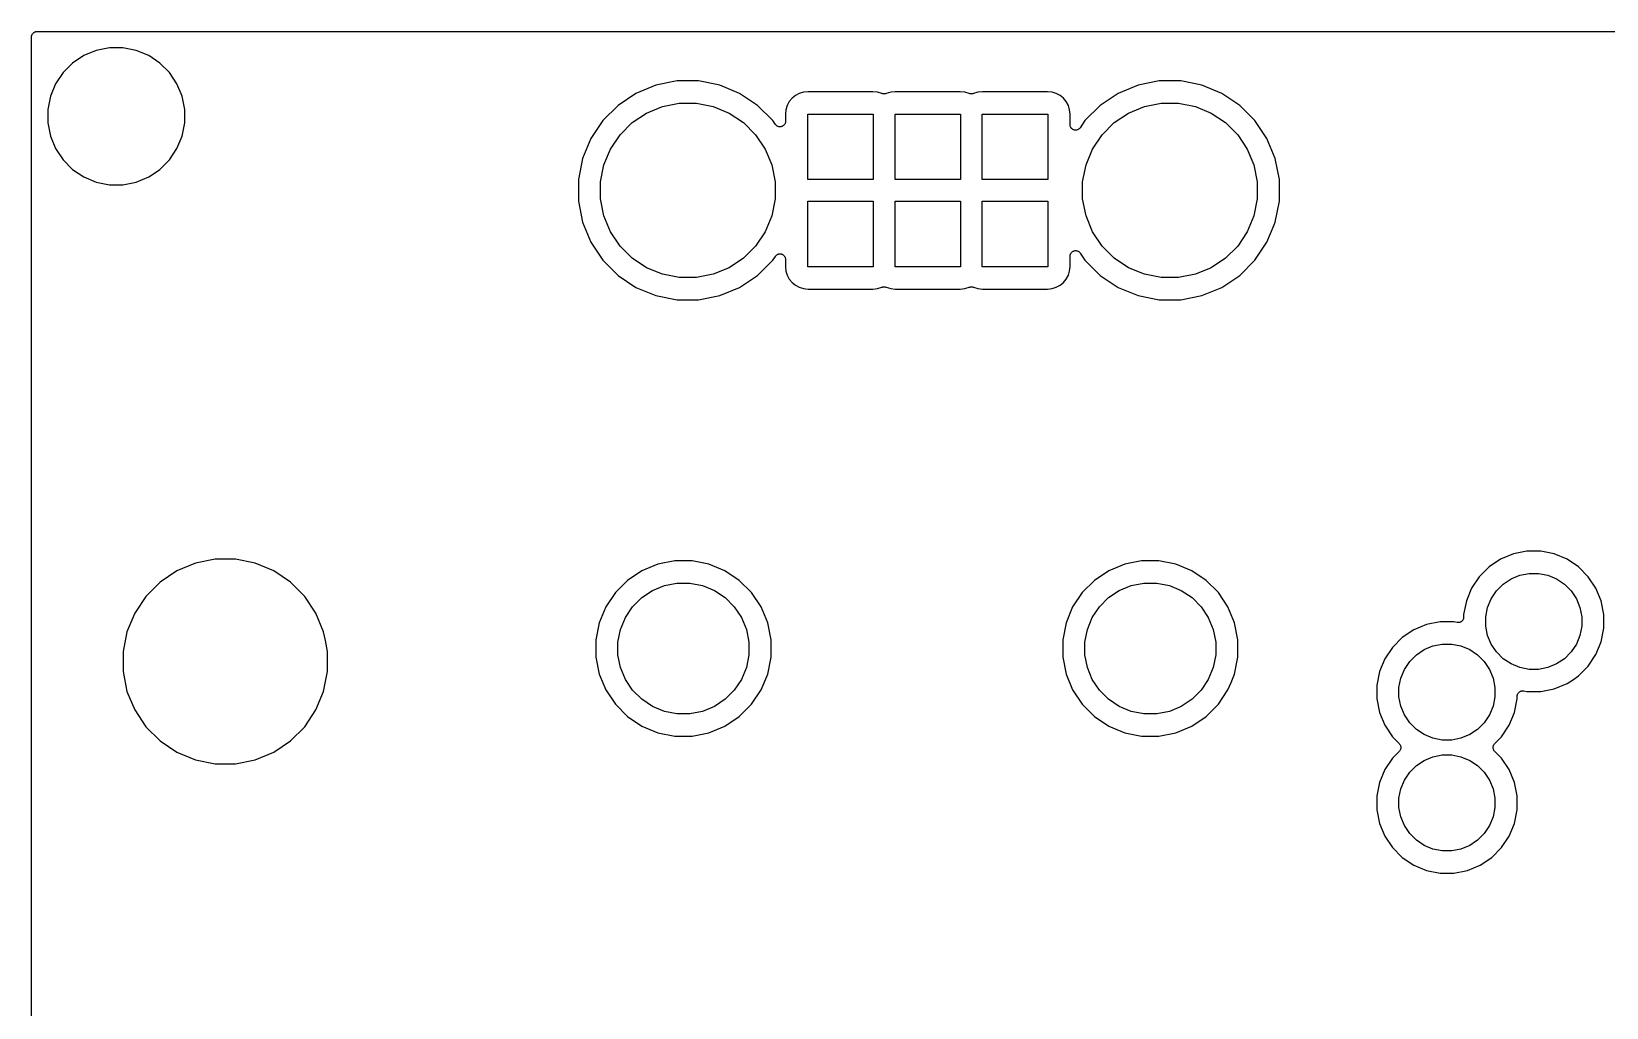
# Model space of a CAD drawing. Extents: x -4.4 to 94.4, y -84.4 to 14.4.
# Drawn here: x -4.44 to 31.66, y -7.93 to 14.44 of the extents above; entities that cross this region are included whole.
import ezdxf

# ---------------------------------------------------------------- set-up
doc = ezdxf.new("R2010")
doc.units = 0
doc.layers.add('BLACK', color=7, linetype='CONTINUOUS')

msp = doc.modelspace()

# ---------------------------------------------------------------- linework, layer by layer
at = {"layer": 'BLACK', "linetype": 'CONTINUOUS'}
for p, q in [((-4.35114, 14.4361), (-4.33967, 14.4396)), ((-4.33967, 14.4396), (-4.33922, 14.4396)), ((-4.33922, 14.4396), (-4.3388, 14.4398)), ((-4.3388, 14.4398), (-4.32691, 14.4408)), ((-4.32691, 14.4408), (-4.315, 14.442)), ((-4.315, 14.442), (94.315, 14.442)), ((-4.44199, 14.3159), (-4.442, 14.3159)), ((-4.442, 14.3159), (-4.44199, 14.3159)), ((-4.442, 14.315), (-4.44199, 14.3159)), ((-4.442, -84.315), (-4.442, 14.315)), ((-4.44199, 14.3168), (-4.44065, 14.3287)), ((-4.44199, 14.3159), (-4.44199, 14.3168)), ((-4.44065, 14.3287), (-4.43941, 14.3405)), ((-4.43941, 14.3405), (-4.43927, 14.341)), ((-4.43927, 14.341), (-4.43922, 14.3414)), ((-4.43922, 14.3414), (-4.43561, 14.3528)), ((-4.43561, 14.3528), (-4.43208, 14.3642)), ((-4.43208, 14.3642), (-4.43187, 14.3646)), ((-4.43187, 14.3646), (-4.43173, 14.365)), ((-4.43173, 14.365), (-4.42598, 14.3755)), ((-4.42598, 14.3755), (-4.42029, 14.386)), ((-4.42029, 14.386), (-4.42, 14.3864)), ((-4.42, 14.3864), (-4.41979, 14.3868)), ((-4.41979, 14.3868), (-4.41212, 14.3959)), ((-4.41212, 14.3959), (-4.40449, 14.4051)), ((-4.40449, 14.4051), (-4.40414, 14.4054)), ((-4.40414, 14.4054), (-4.40386, 14.4057)), ((-4.40386, 14.4057), (-4.39454, 14.4132)), ((-4.39454, 14.4132), (-4.38528, 14.4208)), ((-4.38528, 14.4208), (-4.38489, 14.421)), ((-4.38489, 14.421), (-4.38454, 14.4213)), ((-4.38454, 14.4213), (-4.37395, 14.4268)), ((-4.37395, 14.4268), (-4.3634, 14.4324)), ((-4.3634, 14.4324), (-4.36297, 14.4325)), ((-4.36297, 14.4325), (-4.36257, 14.4328)), ((-4.36257, 14.4328), (-4.35114, 14.4361)), ((-3.50068, 13.7193), (-3.71934, 13.5007)), ((-3.24357, 13.8911), (-3.50068, 13.7193)), ((-2.95789, 14.0095), (-3.24357, 13.8911)), ((-2.65461, 14.0698), (-2.95789, 14.0095)), ((-2.34539, 14.0698), (-2.65461, 14.0698)), ((-2.04211, 14.0095), (-2.34539, 14.0698)), ((-1.75642, 13.8911), (-2.04211, 14.0095)), ((-1.49932, 13.7193), (-1.75642, 13.8911)), ((-1.28066, 13.5007), (-1.49932, 13.7193)), ((-3.71934, 13.5007), (-3.89113, 13.2436)), ((-1.10887, 13.2436), (-1.28066, 13.5007)), ((-3.89113, 13.2436), (-4.00946, 12.9579)), ((-0.990537, 12.9579), (-1.10887, 13.2436)), ((9.4121, 13.0225), (9.00132, 12.748)), ((9.86852, 13.2115), (9.4121, 13.0225)), ((10.3531, 13.3079), (9.86852, 13.2115)), ((10.8471, 13.3079), (10.3531, 13.3079)), ((11.3316, 13.2115), (10.8471, 13.3079)), ((11.7881, 13.0224), (11.3316, 13.2115)), ((12.1988, 12.748), (11.7881, 13.0224)), ((13.1546, 13.0216), (13.0663, 12.9744)), ((13.2503, 13.0506), (13.1546, 13.0216)), ((13.3562, 13.061), (13.2503, 13.0506)), ((14.8437, 13.061), (13.3562, 13.061)), ((14.9495, 13.0506), (14.8437, 13.061)), ((15.0508, 13.0199), (14.9495, 13.0506)), ((15.051, 13.0198), (15.0508, 13.0199)), ((15.0619, 13.0152), (15.051, 13.0198)), ((15.0625, 13.0151), (15.0619, 13.0152)), ((15.063, 13.0148), (15.0625, 13.0151)), ((15.0745, 13.0125), (15.063, 13.0148)), ((15.0861, 13.0101), (15.0745, 13.0125)), ((15.0867, 13.0101), (15.0861, 13.0101)), ((15.0873, 13.01), (15.0867, 13.0101)), ((15.0991, 13.0099), (15.0873, 13.01)), ((15.1109, 13.0098), (15.0991, 13.0099)), ((15.1115, 13.0099), (15.1109, 13.0098)), ((15.1121, 13.0099), (15.1115, 13.0099)), ((15.1237, 13.0122), (15.1121, 13.0099)), ((15.1353, 13.0143), (15.1237, 13.0122)), ((15.1358, 13.0145), (15.1353, 13.0143)), ((15.1364, 13.0147), (15.1358, 13.0145)), ((15.1473, 13.0191), (15.1364, 13.0147)), ((15.1493, 13.0199), (15.1473, 13.0191)), ((15.2504, 13.0506), (15.1493, 13.0199)), ((15.3562, 13.061), (15.2504, 13.0506)), ((16.8438, 13.061), (15.3562, 13.061)), ((16.9496, 13.0506), (16.8438, 13.061)), ((17.051, 13.0198), (16.9496, 13.0506)), ((17.0618, 13.0152), (17.051, 13.0198)), ((17.0624, 13.0151), (17.0618, 13.0152)), ((17.063, 13.0149), (17.0624, 13.0151)), ((17.0746, 13.0125), (17.063, 13.0149)), ((17.0861, 13.0101), (17.0746, 13.0125)), ((17.0867, 13.0101), (17.0861, 13.0101)), ((17.0873, 13.01), (17.0867, 13.0101)), ((17.0991, 13.01), (17.0873, 13.01)), ((17.1108, 13.0098), (17.0991, 13.01)), ((17.1114, 13.0099), (17.1108, 13.0098)), ((17.1121, 13.0099), (17.1114, 13.0099)), ((17.1237, 13.0122), (17.1121, 13.0099)), ((17.1352, 13.0144), (17.1237, 13.0122)), ((17.1358, 13.0146), (17.1352, 13.0144)), ((17.1364, 13.0147), (17.1358, 13.0146)), ((17.1473, 13.0192), (17.1364, 13.0147)), ((17.1496, 13.0201), (17.1473, 13.0192)), ((17.2505, 13.0507), (17.1496, 13.0201)), ((17.3563, 13.0611), (17.2505, 13.0507)), ((18.8439, 13.0611), (17.3563, 13.0611)), ((18.9497, 13.0507), (18.8439, 13.0611)), ((19.0454, 13.0217), (18.9497, 13.0507)), ((19.1337, 12.9745), (19.0454, 13.0217)), ((20.462, 13.0225), (20.0512, 12.748)), ((20.9184, 13.2115), (20.462, 13.0225)), ((21.403, 13.3079), (20.9184, 13.2115)), ((21.897, 13.3079), (21.403, 13.3079)), ((22.3816, 13.2115), (21.897, 13.3079)), ((22.838, 13.0225), (22.3816, 13.2115)), ((23.2488, 12.748), (22.838, 13.0225)), ((-4.00946, 12.9579), (-4.06979, 12.6546)), ((-4.06979, 12.6546), (-4.06979, 12.3454)), ((-0.93021, 12.6546), (-0.990537, 12.9579)), ((-0.93021, 12.3454), (-0.93021, 12.6546)), ((9.00132, 12.748), (8.65199, 12.3986)), ((9.65273, 12.5723), (10.0167, 12.723)), ((10.0167, 12.723), (10.4031, 12.7999)), ((10.4031, 12.7999), (10.7971, 12.7999)), ((10.7971, 12.7999), (11.1835, 12.723)), ((11.1835, 12.723), (11.5474, 12.5723)), ((12.5482, 12.3986), (12.1988, 12.748)), ((12.8493, 12.6495), (12.8389, 12.5437)), ((12.8783, 12.7453), (12.8493, 12.6495)), ((12.9255, 12.8336), (12.8783, 12.7453)), ((12.989, 12.9109), (12.9255, 12.8336)), ((13.0663, 12.9744), (12.989, 12.9109)), ((19.211, 12.911), (19.1337, 12.9745)), ((19.2745, 12.8336), (19.211, 12.911)), ((19.3217, 12.7454), (19.2745, 12.8336)), ((19.3507, 12.6496), (19.3217, 12.7454)), ((19.3612, 12.5438), (19.3507, 12.6496)), ((20.0512, 12.748), (19.7019, 12.3987)), ((20.7026, 12.5723), (21.0666, 12.7231)), ((21.0666, 12.7231), (21.453, 12.7999)), ((21.453, 12.7999), (21.847, 12.7999)), ((21.847, 12.7999), (22.2334, 12.7231)), ((22.2334, 12.7231), (22.5974, 12.5723)), ((23.4194, 12.5774), (23.2488, 12.748)), ((-4.06979, 12.3454), (-4.00946, 12.0421)), ((-0.990537, 12.0421), (-0.93021, 12.3454)), ((8.65199, 12.3986), (8.37752, 11.9879)), ((9.04658, 12.0748), (9.32515, 12.3534)), ((9.32515, 12.3534), (9.65273, 12.5723)), ((11.5474, 12.5723), (11.875, 12.3534)), ((11.875, 12.3534), (12.1536, 12.0748)), ((12.6063, 12.3117), (12.5482, 12.3986)), ((12.6139, 12.3024), (12.6063, 12.3117)), ((12.6218, 12.2928), (12.6139, 12.3024)), ((12.6219, 12.2927), (12.6218, 12.2928)), ((12.622, 12.2925), (12.6219, 12.2927)), ((12.6312, 12.2849), (12.622, 12.2925)), ((12.6409, 12.277), (12.6312, 12.2849)), ((12.641, 12.2769), (12.6409, 12.277)), ((12.6411, 12.2768), (12.641, 12.2769)), ((12.6519, 12.271), (12.6411, 12.2768)), ((12.7814, 12.276), (12.7707, 12.2704)), ((12.7815, 12.2761), (12.7814, 12.276)), ((12.7817, 12.2762), (12.7815, 12.2761)), ((12.7911, 12.2838), (12.7817, 12.2762)), ((12.8007, 12.2915), (12.7911, 12.2838)), ((12.8008, 12.2916), (12.8007, 12.2915)), ((12.801, 12.2917), (12.8008, 12.2916)), ((12.8088, 12.3011), (12.801, 12.2917)), ((12.8167, 12.3105), (12.8088, 12.3011)), ((12.8168, 12.3108), (12.8167, 12.3106)), ((12.8167, 12.3106), (12.8167, 12.3105)), ((12.8228, 12.3216), (12.8168, 12.3108)), ((12.8286, 12.3322), (12.8228, 12.3216)), ((12.8287, 12.3325), (12.8286, 12.3324)), ((12.8286, 12.3324), (12.8286, 12.3322)), ((12.8324, 12.3441), (12.8287, 12.3325)), ((12.8361, 12.3558), (12.8324, 12.3441)), ((12.8362, 12.3562), (12.8361, 12.356)), ((12.8361, 12.356), (12.8361, 12.3558)), ((12.8375, 12.3682), (12.8362, 12.3562)), ((12.8389, 12.3805), (12.8375, 12.3682)), ((12.8389, 12.5437), (12.8389, 12.3823)), ((12.8389, 12.3823), (12.8389, 12.3808)), ((12.8389, 12.3808), (12.8389, 12.3808)), ((12.8389, 12.3808), (12.8389, 12.3808)), ((12.8389, 12.3808), (12.8389, 12.3805)), ((13.3499, 11.05), (13.3499, 12.55)), ((13.3499, 12.55), (14.8499, 12.55)), ((14.8499, 12.55), (14.8499, 11.05)), ((15.35, 11.0499), (15.35, 12.5499)), ((15.35, 12.5499), (16.85, 12.5499)), ((16.85, 12.5499), (16.85, 11.0499)), ((17.3501, 11.05), (17.3501, 12.55)), ((17.3501, 12.55), (18.8501, 12.55)), ((18.8501, 12.55), (18.8501, 11.05)), ((19.3612, 12.3074), (19.3612, 12.5438)), ((19.3624, 12.2953), (19.3612, 12.3074)), ((19.3635, 12.283), (19.3624, 12.2953)), ((19.3636, 12.2829), (19.3635, 12.283)), ((19.3636, 12.2827), (19.3636, 12.2829)), ((19.3671, 12.271), (19.3636, 12.2827)), ((19.7019, 12.3987), (19.5938, 12.2368)), ((20.0965, 12.0748), (20.3751, 12.3534)), ((20.3751, 12.3534), (20.7026, 12.5723)), ((22.5974, 12.5723), (22.9249, 12.3534)), ((22.9249, 12.3534), (23.2035, 12.0748)), ((23.4195, 12.5773), (23.4194, 12.5774)), ((23.5981, 12.3987), (23.4195, 12.5773)), ((23.8726, 11.9879), (23.5981, 12.3987)), ((-4.00946, 12.0421), (-3.89113, 11.7564)), ((-1.10887, 11.7564), (-0.990537, 12.0421)), ((8.37752, 11.9879), (8.18846, 11.5314)), ((8.8277, 11.7472), (9.04658, 12.0748)), ((12.1536, 12.0748), (12.3725, 11.7472)), ((12.6627, 12.2652), (12.6519, 12.271)), ((12.6628, 12.2651), (12.6627, 12.2652)), ((12.663, 12.265), (12.6628, 12.2651)), ((12.6748, 12.2614), (12.663, 12.265)), ((12.6863, 12.2578), (12.6748, 12.2614)), ((12.6865, 12.2578), (12.6863, 12.2578)), ((12.6867, 12.2578), (12.6865, 12.2578)), ((12.6989, 12.2565), (12.6867, 12.2578)), ((12.711, 12.2553), (12.6989, 12.2565)), ((12.7111, 12.2553), (12.711, 12.2553)), ((12.7113, 12.2553), (12.7111, 12.2553)), ((12.7237, 12.2564), (12.7113, 12.2553)), ((12.7357, 12.2575), (12.7237, 12.2564)), ((12.7358, 12.2575), (12.7357, 12.2575)), ((12.736, 12.2576), (12.7358, 12.2575)), ((12.7481, 12.2612), (12.736, 12.2576)), ((12.7594, 12.2645), (12.7481, 12.2612)), ((12.7596, 12.2646), (12.7594, 12.2645)), ((12.7598, 12.2646), (12.7596, 12.2646)), ((12.7707, 12.2704), (12.7598, 12.2646)), ((19.3706, 12.2593), (19.3671, 12.271)), ((19.3707, 12.2592), (19.3706, 12.2593)), ((19.3708, 12.259), (19.3707, 12.2592)), ((19.3765, 12.2483), (19.3708, 12.259)), ((19.3822, 12.2374), (19.3765, 12.2483)), ((19.3823, 12.2373), (19.3822, 12.2374)), ((19.3824, 12.2371), (19.3823, 12.2373)), ((19.39, 12.2277), (19.3824, 12.2371)), ((19.3978, 12.2181), (19.39, 12.2277)), ((19.398, 12.218), (19.3978, 12.2181)), ((19.3981, 12.2179), (19.398, 12.218)), ((19.4075, 12.2101), (19.3981, 12.2179)), ((19.4169, 12.2023), (19.4075, 12.2101)), ((19.417, 12.2022), (19.4169, 12.2023)), ((19.4172, 12.2021), (19.417, 12.2022)), ((19.428, 12.1962), (19.4172, 12.2021)), ((19.4387, 12.1904), (19.428, 12.1962)), ((19.4388, 12.1904), (19.4387, 12.1904)), ((19.439, 12.1903), (19.4388, 12.1904)), ((19.4509, 12.1866), (19.439, 12.1903)), ((19.4623, 12.1831), (19.4509, 12.1866)), ((19.4625, 12.183), (19.4623, 12.1831)), ((19.4626, 12.183), (19.4625, 12.183)), ((19.475, 12.1817), (19.4626, 12.183)), ((19.487, 12.1804), (19.475, 12.1817)), ((19.4871, 12.1804), (19.487, 12.1804)), ((19.4873, 12.1804), (19.4871, 12.1804)), ((19.4995, 12.1815), (19.4873, 12.1804)), ((19.5116, 12.1826), (19.4995, 12.1815)), ((19.5118, 12.1826), (19.5116, 12.1826)), ((19.512, 12.1826), (19.5118, 12.1826)), ((19.5237, 12.1861), (19.512, 12.1826)), ((19.5354, 12.1895), (19.5237, 12.1861)), ((19.5356, 12.1896), (19.5354, 12.1895)), ((19.5357, 12.1896), (19.5356, 12.1896)), ((19.5466, 12.1953), (19.5357, 12.1896)), ((19.5574, 12.2009), (19.5466, 12.1953)), ((19.5576, 12.201), (19.5574, 12.2009)), ((19.5577, 12.2011), (19.5576, 12.201)), ((19.5672, 12.2087), (19.5577, 12.2011)), ((19.5768, 12.2164), (19.5672, 12.2087)), ((19.5769, 12.2165), (19.5768, 12.2164)), ((19.577, 12.2167), (19.5769, 12.2165)), ((19.5847, 12.2258), (19.577, 12.2167)), ((19.5928, 12.2354), (19.5847, 12.2258)), ((19.593, 12.2356), (19.5928, 12.2354)), ((19.5938, 12.2368), (19.593, 12.2356)), ((19.593, 12.2356), (19.593, 12.2356)), ((19.593, 12.2356), (19.593, 12.2356)), ((19.8776, 11.7473), (20.0965, 12.0748)), ((23.2035, 12.0748), (23.4224, 11.7473)), ((24.0616, 11.5315), (23.8726, 11.9879)), ((-3.89113, 11.7564), (-3.71934, 11.4993)), ((-1.28066, 11.4993), (-1.10887, 11.7564)), ((8.67694, 11.3833), (8.8277, 11.7472)), ((12.3725, 11.7472), (12.5232, 11.3833)), ((19.7269, 11.3833), (19.8776, 11.7473)), ((23.4224, 11.7473), (23.5731, 11.3833)), ((-3.71934, 11.4993), (-3.50068, 11.2807)), ((-3.50068, 11.2807), (-3.24357, 11.1089)), ((-1.6724, 11.165), (-1.49932, 11.2807)), ((-1.49932, 11.2807), (-1.28066, 11.4993)), ((8.18846, 11.5314), (8.09208, 11.0469)), ((8.60008, 10.9969), (8.67694, 11.3833)), ((12.5232, 11.3833), (12.6001, 10.9969)), ((19.65, 10.9969), (19.7269, 11.3833)), ((23.5731, 11.3833), (23.65, 10.9969)), ((24.158, 11.0469), (24.0616, 11.5315)), ((-3.24357, 11.1089), (-2.95789, 10.9905)), ((-2.95789, 10.9905), (-2.65461, 10.9302)), ((-2.65461, 10.9302), (-2.34539, 10.9302)), ((-2.34539, 10.9302), (-2.04211, 10.9905)), ((-2.04211, 10.9905), (-1.75643, 11.1089)), ((-1.75643, 11.1089), (-1.6724, 11.165)), ((8.09208, 11.0469), (8.09208, 10.5529)), ((8.60008, 10.6029), (8.60008, 10.9969)), ((12.6001, 10.9969), (12.6001, 10.6029)), ((14.8499, 11.05), (13.3499, 11.05)), ((16.85, 11.0499), (15.35, 11.0499)), ((18.8501, 11.05), (17.3501, 11.05)), ((19.65, 10.6029), (19.65, 10.9969)), ((23.65, 10.9969), (23.65, 10.6029)), ((24.158, 10.5529), (24.158, 11.0469)), ((8.09208, 10.5529), (8.18846, 10.0683)), ((8.67694, 10.2165), (8.60008, 10.6029)), ((12.6001, 10.6029), (12.5232, 10.2165)), ((13.35, 9.05), (13.35, 10.55)), ((13.35, 10.55), (14.85, 10.55)), ((14.85, 10.55), (14.85, 9.05)), ((15.35, 9.05006), (15.35, 10.5501)), ((15.35, 10.5501), (16.85, 10.5501)), ((16.85, 10.5501), (16.85, 9.05006)), ((17.35, 9.05004), (17.35, 10.55)), ((17.35, 10.55), (18.85, 10.55)), ((18.85, 10.55), (18.85, 9.05004)), ((19.7269, 10.2165), (19.65, 10.6029)), ((23.65, 10.6029), (23.5731, 10.2165)), ((24.0616, 10.0684), (24.158, 10.5529)), ((8.8277, 9.85253), (8.67694, 10.2165)), ((12.5232, 10.2165), (12.3725, 9.85253)), ((19.8776, 9.85257), (19.7269, 10.2165)), ((23.5731, 10.2165), (23.4224, 9.85257)), ((8.18846, 10.0683), (8.37752, 9.61191)), ((9.04658, 9.52496), (8.8277, 9.85253)), ((12.3725, 9.85253), (12.1536, 9.52496)), ((20.0965, 9.52499), (19.8776, 9.85257)), ((23.4224, 9.85257), (23.2035, 9.52499)), ((23.8726, 9.61194), (24.0366, 10.008)), ((24.0366, 10.008), (24.0367, 10.0081)), ((24.0367, 10.0081), (24.0616, 10.0684)), ((8.37752, 9.61191), (8.65199, 9.20113)), ((9.32515, 9.24639), (9.04658, 9.52496)), ((12.1536, 9.52496), (11.875, 9.24639)), ((19.3992, 9.38334), (19.4088, 9.39106)), ((19.4088, 9.39106), (19.4183, 9.39869)), ((19.4183, 9.39869), (19.4184, 9.39876)), ((19.4184, 9.39876), (19.4185, 9.39887)), ((19.4185, 9.39887), (19.4294, 9.40455)), ((19.4294, 9.40455), (19.4402, 9.41023)), ((19.4402, 9.41023), (19.4403, 9.41027)), ((19.4403, 9.41027), (19.4405, 9.41035)), ((19.4405, 9.41035), (19.452, 9.41375)), ((19.452, 9.41375), (19.4639, 9.41729)), ((19.4639, 9.41729), (19.4641, 9.4173)), ((19.4641, 9.4173), (19.4643, 9.41735)), ((19.4643, 9.41735), (19.4763, 9.41844)), ((19.4763, 9.41844), (19.4886, 9.4196)), ((19.4886, 9.4196), (19.4888, 9.41958)), ((19.4888, 9.41958), (19.489, 9.4196)), ((19.489, 9.4196), (19.501, 9.41833)), ((19.501, 9.41833), (19.5133, 9.41707)), ((19.5133, 9.41707), (19.5134, 9.41702)), ((19.5134, 9.41702), (19.5136, 9.417)), ((19.5136, 9.417), (19.5253, 9.41339)), ((19.5253, 9.41339), (19.537, 9.4098)), ((19.537, 9.4098), (19.5371, 9.40972)), ((19.5371, 9.40972), (19.5373, 9.40968)), ((19.5373, 9.40968), (19.5481, 9.4038)), ((19.5481, 9.4038), (19.5588, 9.39807)), ((19.5588, 9.39807), (19.5589, 9.39797)), ((19.5589, 9.39797), (19.5591, 9.39789)), ((19.5591, 9.39789), (19.5686, 9.39002)), ((19.5686, 9.39002), (19.578, 9.38232)), ((20.3751, 9.24642), (20.0965, 9.52499)), ((23.2035, 9.52499), (22.9249, 9.24642)), ((23.5981, 9.20116), (23.8726, 9.61194)), ((8.65199, 9.20113), (9.00132, 8.8518)), ((9.65273, 9.02751), (9.32515, 9.24639)), ((10.0167, 8.87675), (9.65273, 9.02751)), ((11.5474, 9.02751), (11.1835, 8.87675)), ((11.875, 9.24639), (11.5474, 9.02751)), ((12.1988, 8.8518), (12.5482, 9.20113)), ((12.5482, 9.20113), (12.6063, 9.28818)), ((12.6063, 9.28818), (12.6071, 9.28936)), ((12.6071, 9.28938), (12.6073, 9.28964)), ((12.6071, 9.28937), (12.6071, 9.28938)), ((12.6071, 9.28936), (12.6071, 9.28937)), ((12.6073, 9.28964), (12.6154, 9.29916)), ((12.6154, 9.29916), (12.6231, 9.30836)), ((12.6231, 9.30836), (12.6232, 9.30846)), ((12.6232, 9.30846), (12.6233, 9.30859)), ((12.6233, 9.30859), (12.6329, 9.31627)), ((12.6329, 9.31627), (12.6424, 9.32389)), ((12.6424, 9.32389), (12.6425, 9.32397)), ((12.6425, 9.32397), (12.6427, 9.32407)), ((12.6427, 9.32407), (12.6536, 9.32975)), ((12.6536, 9.32975), (12.6644, 9.33537)), ((12.6644, 9.33537), (12.6645, 9.33542)), ((12.6645, 9.33542), (12.6647, 9.3355)), ((12.6647, 9.3355), (12.6766, 9.33897)), ((12.6766, 9.33897), (12.6881, 9.34237)), ((12.6881, 9.34237), (12.6883, 9.34238)), ((12.6883, 9.34238), (12.6885, 9.34243)), ((12.6885, 9.34243), (12.7006, 9.34351)), ((12.7006, 9.34351), (12.7128, 9.34462)), ((12.7128, 9.34462), (12.713, 9.3446)), ((12.713, 9.3446), (12.7131, 9.34461)), ((12.7131, 9.34461), (12.7253, 9.3433)), ((12.7253, 9.3433), (12.7375, 9.34202)), ((12.7375, 9.34202), (12.7376, 9.34198)), ((12.7376, 9.34198), (12.7378, 9.34196)), ((12.7378, 9.34196), (12.7494, 9.33834)), ((12.7494, 9.33834), (12.7611, 9.3347)), ((12.7611, 9.3347), (12.7613, 9.33461)), ((12.7613, 9.33461), (12.7614, 9.33457)), ((12.7614, 9.33457), (12.7721, 9.32878)), ((12.7721, 9.32878), (12.7829, 9.32291)), ((12.7829, 9.32291), (12.7831, 9.3228)), ((12.7831, 9.3228), (12.7832, 9.32272)), ((12.7832, 9.32272), (12.7926, 9.31491)), ((12.7926, 9.31491), (12.802, 9.30711)), ((12.802, 9.30711), (12.8021, 9.30698)), ((12.8021, 9.30698), (12.8023, 9.30687)), ((12.8023, 9.30687), (12.81, 9.29739)), ((12.81, 9.29739), (12.8177, 9.2879)), ((12.8177, 9.2879), (12.8178, 9.28775)), ((12.8178, 9.28775), (12.8179, 9.28762)), ((12.8179, 9.28762), (12.8236, 9.27689)), ((12.8236, 9.27689), (12.8293, 9.26601)), ((12.8293, 9.26601), (12.8294, 9.26586)), ((12.8294, 9.26586), (12.8295, 9.26571)), ((12.8295, 9.26571), (12.833, 9.25403)), ((12.833, 9.25403), (12.8365, 9.24229)), ((12.8365, 9.24229), (12.8365, 9.24212)), ((12.8365, 9.24212), (12.8366, 9.24196)), ((12.8366, 9.24196), (12.8377, 9.22972)), ((12.8377, 9.22972), (12.8389, 9.21762)), ((12.8389, 9.21762), (12.8389, 9.05624)), ((12.8389, 9.05624), (12.8493, 8.95041)), ((14.85, 9.05), (13.35, 9.05)), ((16.85, 9.05006), (15.35, 9.05006)), ((18.85, 9.05004), (17.35, 9.05004)), ((19.3506, 8.95045), (19.3611, 9.05628)), ((19.3611, 9.29437), (19.3625, 9.30687)), ((19.3611, 9.29406), (19.3611, 9.29437)), ((19.3611, 9.29404), (19.3611, 9.29406)), ((19.3611, 9.29402), (19.3611, 9.29404)), ((19.3611, 9.2926), (19.3611, 9.29402)), ((19.3611, 9.05628), (19.3611, 9.2926)), ((19.3625, 9.30687), (19.3638, 9.31868)), ((19.3638, 9.319), (19.3676, 9.3307)), ((19.3638, 9.31883), (19.3638, 9.319)), ((19.3638, 9.31868), (19.3638, 9.31883)), ((19.3676, 9.3307), (19.3712, 9.34232)), ((19.3712, 9.34232), (19.3713, 9.34247)), ((19.3713, 9.34263), (19.3772, 9.35326)), ((19.3713, 9.34247), (19.3713, 9.34263)), ((19.3772, 9.35326), (19.3831, 9.36407)), ((19.3831, 9.36407), (19.3832, 9.3642)), ((19.3832, 9.3642), (19.3833, 9.36435)), ((19.3833, 9.36435), (19.3912, 9.37373)), ((19.3912, 9.37373), (19.399, 9.3831)), ((19.399, 9.3831), (19.3991, 9.38321)), ((19.3991, 9.38321), (19.3992, 9.38334)), ((19.578, 9.38232), (19.5781, 9.38219)), ((19.5781, 9.38219), (19.5782, 9.38209)), ((19.5782, 9.38209), (19.5859, 9.3726)), ((19.5859, 9.3726), (19.5937, 9.36316)), ((19.5937, 9.36316), (19.7019, 9.20116)), ((19.7019, 9.20116), (20.0512, 8.85183)), ((20.7026, 9.02754), (20.3751, 9.24642)), ((21.0666, 8.87678), (20.7026, 9.02754)), ((22.5974, 9.02754), (22.2334, 8.87678)), ((22.9249, 9.24642), (22.5974, 9.02754)), ((23.2488, 8.85183), (23.5981, 9.20116)), ((9.00132, 8.8518), (9.4121, 8.57733)), ((10.4031, 8.79989), (10.0167, 8.87675)), ((10.7971, 8.79989), (10.4031, 8.79989)), ((11.1835, 8.87675), (10.7971, 8.79989)), ((11.7881, 8.57733), (12.1988, 8.8518)), ((12.8493, 8.95041), (12.8784, 8.85466)), ((12.8784, 8.85466), (12.9256, 8.7664)), ((12.9256, 8.7664), (12.9891, 8.68905)), ((12.9891, 8.68905), (13.0664, 8.62557)), ((19.1336, 8.62561), (19.2109, 8.68909)), ((19.2109, 8.68909), (19.2744, 8.76644)), ((19.2744, 8.76644), (19.3216, 8.8547)), ((19.3216, 8.8547), (19.3506, 8.95045)), ((20.0512, 8.85183), (20.462, 8.57736)), ((21.453, 8.79992), (21.0666, 8.87678)), ((21.847, 8.79992), (21.453, 8.79992)), ((22.2334, 8.87678), (21.847, 8.79992)), ((22.838, 8.57736), (23.2488, 8.85183)), ((9.4121, 8.57733), (9.86852, 8.38827)), ((9.86852, 8.38827), (10.3531, 8.29189)), ((10.8471, 8.29189), (11.3316, 8.38827)), ((11.3316, 8.38827), (11.7881, 8.57733)), ((13.0664, 8.62557), (13.1547, 8.5784)), ((13.1547, 8.5784), (13.2504, 8.54935)), ((13.2504, 8.54935), (13.3562, 8.53893)), ((13.3562, 8.53893), (14.8438, 8.53893)), ((14.8438, 8.53893), (14.9496, 8.54935)), ((14.9496, 8.54935), (15.0506, 8.58)), ((15.0506, 8.58), (15.0527, 8.58084)), ((15.0527, 8.58084), (15.0636, 8.58529)), ((15.0636, 8.58529), (15.0642, 8.5854)), ((15.0642, 8.5854), (15.0648, 8.58563)), ((15.0648, 8.58563), (15.0764, 8.58779)), ((15.0764, 8.58779), (15.0879, 8.59005)), ((15.0879, 8.59005), (15.0885, 8.59005)), ((15.0885, 8.59005), (15.0891, 8.59016)), ((15.0891, 8.59016), (15.1009, 8.59002)), ((15.1009, 8.59002), (15.1127, 8.59)), ((15.1127, 8.59), (15.1133, 8.58987)), ((15.1133, 8.58987), (15.1139, 8.58987)), ((15.1139, 8.58987), (15.1255, 8.58744)), ((15.1255, 8.58744), (15.137, 8.58513)), ((15.137, 8.58513), (15.1376, 8.58489)), ((15.1376, 8.58489), (15.1382, 8.58477)), ((15.1382, 8.58477), (15.1489, 8.58018)), ((15.1489, 8.58018), (15.2504, 8.54941)), ((15.2504, 8.54941), (15.3562, 8.53899)), ((15.3562, 8.53899), (16.8437, 8.53899)), ((16.8437, 8.53899), (16.9495, 8.54941)), ((16.9495, 8.54941), (17.0506, 8.58008)), ((17.0506, 8.58008), (17.0526, 8.58087)), ((17.0526, 8.58087), (17.0635, 8.58533)), ((17.0635, 8.58533), (17.0641, 8.58545)), ((17.0641, 8.58545), (17.0647, 8.58567)), ((17.0647, 8.58567), (17.0763, 8.58782)), ((17.0763, 8.58782), (17.0878, 8.59009)), ((17.0878, 8.59009), (17.0885, 8.59009)), ((17.0885, 8.59009), (17.089, 8.5902)), ((17.089, 8.5902), (17.1008, 8.59006)), ((17.1008, 8.59006), (17.1126, 8.59004)), ((17.1126, 8.59004), (17.1132, 8.58992)), ((17.1132, 8.58992), (17.1138, 8.58991)), ((17.1138, 8.58991), (17.1254, 8.58748)), ((17.1254, 8.58748), (17.1369, 8.58517)), ((17.1369, 8.58517), (17.1375, 8.58494)), ((17.1375, 8.58494), (17.1381, 8.58481)), ((17.1381, 8.58481), (17.149, 8.58018)), ((17.149, 8.58018), (17.1491, 8.58012)), ((17.1491, 8.58012), (17.2504, 8.54939)), ((17.2504, 8.54939), (17.3562, 8.53897)), ((17.3562, 8.53897), (18.8438, 8.53897)), ((18.8438, 8.53897), (18.9496, 8.54939)), ((18.9496, 8.54939), (19.0453, 8.57844)), ((19.0453, 8.57844), (19.1336, 8.62561)), ((20.462, 8.57736), (20.9184, 8.3883)), ((20.9184, 8.3883), (21.403, 8.29192)), ((21.897, 8.29192), (22.3816, 8.3883)), ((22.3816, 8.3883), (22.838, 8.57736)), ((10.3531, 8.29189), (10.8471, 8.29189)), ((21.403, 8.29192), (21.897, 8.29192)), ((29.8316, 2.528), (29.521, 2.4662)), ((30.1484, 2.528), (29.8316, 2.528)), ((30.459, 2.46621), (30.1484, 2.528)), ((-0.68369, 2.25382), (-1.11025, 2.07714)), ((-0.230853, 2.3439), (-0.68369, 2.25382)), ((0.230853, 2.3439), (-0.230853, 2.3439)), ((0.683691, 2.25382), (0.230853, 2.3439)), ((1.11025, 2.07714), (0.683691, 2.25382)), ((9.91429, 2.23083), (9.54885, 2.07946)), ((10.3022, 2.308), (9.91429, 2.23083)), ((10.6978, 2.308), (10.3022, 2.308)), ((11.0857, 2.23083), (10.6978, 2.308)), ((11.4511, 2.07946), (11.0857, 2.23083)), ((20.6143, 2.23083), (20.2489, 2.07946)), ((21.0022, 2.308), (20.6143, 2.23083)), ((21.3978, 2.308), (21.0022, 2.308)), ((21.7857, 2.23083), (21.3978, 2.308)), ((22.1511, 2.07946), (21.7857, 2.23083)), ((28.965, 2.16902), (28.741, 1.94504)), ((29.2283, 2.34499), (28.965, 2.16902)), ((29.521, 2.4662), (29.2283, 2.34499)), ((30.7517, 2.34499), (30.459, 2.46621)), ((31.015, 2.16902), (30.7517, 2.34499)), ((31.239, 1.94504), (31.015, 2.16902)), ((-1.49415, 1.82062), (-1.82063, 1.49415)), ((-1.11025, 2.07714), (-1.49415, 1.82062)), ((1.49415, 1.82063), (1.11025, 2.07714)), ((1.82062, 1.49415), (1.49415, 1.82063)), ((9.21997, 1.85972), (8.94028, 1.58002)), ((9.54885, 2.07946), (9.21997, 1.85972)), ((11.78, 1.85972), (11.4511, 2.07946)), ((12.0597, 1.58003), (11.78, 1.85972)), ((19.92, 1.85972), (19.6403, 1.58002)), ((20.2489, 2.07946), (19.92, 1.85972)), ((22.48, 1.85972), (22.1511, 2.07946)), ((22.7597, 1.58003), (22.48, 1.85972)), ((28.741, 1.94504), (28.565, 1.68168)), ((29.2888, 1.77442), (29.469, 1.89481)), ((29.469, 1.89481), (29.6691, 1.97773)), ((29.6691, 1.97773), (29.8817, 2.02)), ((29.8817, 2.02), (30.0983, 2.02)), ((30.0983, 2.02), (30.3109, 1.97773)), ((30.3109, 1.97773), (30.511, 1.89481)), ((30.511, 1.89481), (30.6912, 1.77442)), ((31.415, 1.68168), (31.239, 1.94504)), ((-1.82063, 1.49415), (-2.07714, 1.11025)), ((2.07714, 1.11025), (1.82062, 1.49415)), ((8.94028, 1.58002), (8.72053, 1.25115)), ((9.33487, 1.25619), (9.54381, 1.46513)), ((9.54381, 1.46513), (9.78948, 1.62928)), ((9.78948, 1.62928), (10.0625, 1.74236)), ((10.0625, 1.74236), (10.3523, 1.8)), ((10.3523, 1.8), (10.6477, 1.8)), ((10.6477, 1.8), (10.9375, 1.74236)), ((10.9375, 1.74236), (11.2105, 1.62928)), ((11.2105, 1.62928), (11.4562, 1.46513)), ((11.4562, 1.46513), (11.6651, 1.25619)), ((12.2795, 1.25115), (12.0597, 1.58003)), ((19.6403, 1.58002), (19.4205, 1.25115)), ((20.0349, 1.25619), (20.2438, 1.46513)), ((20.2438, 1.46513), (20.4895, 1.62928)), ((20.4895, 1.62928), (20.7625, 1.74236)), ((20.7625, 1.74236), (21.0523, 1.8)), ((21.0523, 1.8), (21.3477, 1.8)), ((21.3477, 1.8), (21.6375, 1.74236)), ((21.6375, 1.74236), (21.9105, 1.62928)), ((21.9105, 1.62928), (22.1562, 1.46513)), ((22.1562, 1.46513), (22.3651, 1.25619)), ((22.9795, 1.25115), (22.7597, 1.58003)), ((28.565, 1.68168), (28.4438, 1.38904)), ((29.0152, 1.44104), (29.1356, 1.62121)), ((29.1356, 1.62121), (29.2888, 1.77442)), ((30.6912, 1.77442), (30.8444, 1.62121)), ((30.8444, 1.62121), (30.9648, 1.44104)), ((31.5362, 1.38904), (31.415, 1.68168)), ((-2.07714, 1.11025), (-2.25382, 0.683691)), ((2.25382, 0.68369), (2.07714, 1.11025)), ((8.72053, 1.25115), (8.56917, 0.88571)), ((9.17072, 1.01052), (9.33487, 1.25619)), ((11.6651, 1.25619), (11.8293, 1.01052)), ((12.4308, 0.885711), (12.2795, 1.25115)), ((19.4205, 1.25115), (19.2692, 0.88571)), ((19.8707, 1.01052), (20.0349, 1.25619)), ((22.3651, 1.25619), (22.5293, 1.01052)), ((23.1308, 0.885711), (22.9795, 1.25115)), ((28.4438, 1.38904), (28.382, 1.07837)), ((28.89, 1.02834), (28.9323, 1.24086)), ((28.9323, 1.24086), (29.0152, 1.44104)), ((30.9648, 1.44104), (31.0477, 1.24086)), ((31.0477, 1.24086), (31.09, 1.02834)), ((31.598, 1.07837), (31.5362, 1.38904)), ((8.56917, 0.88571), (8.492, 0.497769)), ((9, 0.447737), (9.05764, 0.737534)), ((9.05764, 0.737534), (9.17072, 1.01052)), ((11.8293, 1.01052), (11.9424, 0.737534)), ((11.9424, 0.737534), (12, 0.447737)), ((12.508, 0.497769), (12.4308, 0.885711)), ((19.2692, 0.88571), (19.192, 0.497769)), ((19.7, 0.447737), (19.7576, 0.737534)), ((19.7576, 0.737534), (19.8707, 1.01052)), ((22.5293, 1.01052), (22.6424, 0.737534)), ((22.6424, 0.737534), (22.7, 0.447737)), ((23.208, 0.497769), (23.1308, 0.885711)), ((27.2383, 0.72499), (26.975, 0.549017)), ((27.531, 0.846205), (27.2383, 0.72499)), ((27.8416, 0.908), (27.531, 0.846205)), ((28.1584, 0.908), (27.8416, 0.908)), ((28.2302, 0.893708), (28.1584, 0.908)), ((28.2422, 0.892524), (28.2302, 0.893708)), ((28.2541, 0.891271), (28.2422, 0.892524)), ((28.2545, 0.891306), (28.2541, 0.891271)), ((28.2549, 0.891268), (28.2545, 0.891306)), ((28.2668, 0.892428), (28.2549, 0.891268)), ((28.2788, 0.893518), (28.2668, 0.892428)), ((28.2792, 0.893628), (28.2788, 0.893518)), ((28.2796, 0.893666), (28.2792, 0.893628)), ((28.2911, 0.897143), (28.2796, 0.893666)), ((28.3026, 0.900516), (28.2911, 0.897143)), ((28.3029, 0.900694), (28.3026, 0.900516)), ((28.3033, 0.900808), (28.3029, 0.900694)), ((28.314, 0.906469), (28.3033, 0.900808)), ((28.3245, 0.911999), (28.314, 0.906469)), ((28.3248, 0.912244), (28.3245, 0.911999)), ((28.3252, 0.912426), (28.3248, 0.912244)), ((28.3345, 0.919995), (28.3252, 0.912426)), ((28.3439, 0.92753), (28.3345, 0.919995)), ((28.3441, 0.927829), (28.3439, 0.92753)), ((28.3444, 0.928075), (28.3441, 0.927829)), ((28.3521, 0.937326), (28.3444, 0.928075)), ((28.3598, 0.946517), (28.3521, 0.937326)), ((28.36, 0.946858), (28.3598, 0.946517)), ((28.3602, 0.947159), (28.36, 0.946858)), ((28.366, 0.957772), (28.3602, 0.947159)), ((28.3717, 0.968237), (28.366, 0.957772)), ((28.3718, 0.968606), (28.3717, 0.968237)), ((28.372, 0.968951), (28.3718, 0.968606)), ((28.3756, 0.980468), (28.372, 0.968951)), ((28.3792, 0.991863), (28.3756, 0.980468)), ((28.3793, 0.99225), (28.3792, 0.991863)), ((28.3794, 0.992622), (28.3793, 0.99225)), ((28.3806, 1.00454), (28.3794, 0.992622)), ((28.382, 1.01649), (28.3806, 1.00454)), ((28.382, 1.07837), (28.382, 1.01827)), ((28.382, 1.01827), (28.382, 1.0173)), ((28.382, 1.0173), (28.382, 1.01727)), ((28.382, 1.01727), (28.382, 1.01724)), ((28.382, 1.01724), (28.382, 1.01649)), ((28.89, 0.811659), (28.89, 1.02834)), ((28.9323, 0.599142), (28.89, 0.811659)), ((31.09, 0.811659), (31.0477, 0.599142)), ((31.09, 1.02834), (31.09, 0.811659)), ((31.5362, 0.450963), (31.598, 0.761627)), ((31.598, 0.761627), (31.598, 1.07837)), ((-2.25382, 0.683691), (-2.3439, 0.230853)), ((2.29325, 0.485503), (2.25382, 0.68369)), ((2.3439, 0.230853), (2.29325, 0.485503)), ((8.492, 0.497769), (8.492, 0.102231)), ((9, 0.152263), (9, 0.447737)), ((12, 0.447737), (12, 0.152263)), ((12.508, 0.102231), (12.508, 0.497769)), ((19.192, 0.497769), (19.192, 0.102231)), ((19.7, 0.152263), (19.7, 0.447737)), ((22.7, 0.447737), (22.7, 0.152263)), ((23.208, 0.102231), (23.208, 0.497769)), ((26.975, 0.549017), (26.751, 0.325038)), ((27.6791, 0.357727), (27.8917, 0.4)), ((27.8917, 0.4), (28.1083, 0.4)), ((28.1083, 0.4), (28.3209, 0.357727)), ((29.0152, 0.398955), (28.9323, 0.599142)), ((29.1356, 0.218791), (29.0152, 0.398955)), ((30.9648, 0.398955), (30.8444, 0.218791)), ((31.0477, 0.599142), (30.9648, 0.398955)), ((31.415, 0.158324), (31.5362, 0.450963)), ((-2.3439, 0.230853), (-2.3439, -0.230853)), ((2.3439, -0.230853), (2.3439, 0.230853)), ((8.492, 0.102231), (8.56917, -0.28571)), ((9.05764, -0.137534), (9, 0.152263)), ((12, 0.152263), (11.9424, -0.137534)), ((12.4308, -0.285711), (12.508, 0.102231)), ((19.192, 0.102231), (19.2692, -0.28571)), ((19.7576, -0.137534), (19.7, 0.152263)), ((22.7, 0.152263), (22.6424, -0.137534)), ((23.1308, -0.285716), (23.208, 0.102231)), ((26.575, 0.061675), (26.4538, -0.230965)), ((26.751, 0.325038), (26.575, 0.061675)), ((27.0252, -0.178955), (27.1456, 0.001209)), ((27.1456, 0.001209), (27.2988, 0.154425)), ((27.2988, 0.154425), (27.479, 0.274807)), ((27.479, 0.274807), (27.6791, 0.357727)), ((28.3209, 0.357727), (28.521, 0.274807)), ((28.521, 0.274807), (28.7012, 0.154425)), ((28.7012, 0.154425), (28.8544, 0.001209)), ((28.8544, 0.001209), (28.9748, -0.178955)), ((29.2888, 0.065575), (29.1356, 0.218791)), ((29.469, -0.054807), (29.2888, 0.065575)), ((30.6912, 0.065575), (30.511, -0.054807)), ((30.8444, 0.218791), (30.6912, 0.065575)), ((31.239, -0.105038), (31.415, 0.158324)), ((-2.3439, -0.230853), (-2.25382, -0.683691)), ((2.25382, -0.68369), (2.3439, -0.230853)), ((8.56917, -0.28571), (8.72053, -0.651146)), ((9.17072, -0.410517), (9.05764, -0.137534)), ((11.9424, -0.137534), (11.8293, -0.410517)), ((12.2795, -0.651147), (12.4308, -0.285711)), ((19.2692, -0.28571), (19.4205, -0.651146)), ((19.8707, -0.410517), (19.7576, -0.137534)), ((22.6424, -0.137534), (22.5293, -0.410517)), ((23.0501, -0.480516), (23.1308, -0.285716)), ((26.4538, -0.230965), (26.392, -0.541626)), ((26.9423, -0.379142), (27.0252, -0.178955)), ((28.9748, -0.178955), (29.0577, -0.379142)), ((29.6691, -0.137727), (29.469, -0.054807)), ((29.8817, -0.18), (29.6691, -0.137727)), ((30.0983, -0.18), (29.8817, -0.18)), ((30.3109, -0.137727), (30.0983, -0.18)), ((30.511, -0.054807), (30.3109, -0.137727)), ((30.8736, -0.42352), (31.015, -0.329017)), ((31.015, -0.329017), (31.239, -0.105038)), ((-2.25382, -0.683691), (-2.07714, -1.11025)), ((2.07714, -1.11025), (2.25382, -0.68369)), ((8.72053, -0.651146), (8.94028, -0.980023)), ((9.33487, -0.656194), (9.17072, -0.410517)), ((9.54381, -0.865126), (9.33487, -0.656194)), ((11.6651, -0.656194), (11.4562, -0.865126)), ((11.8293, -0.410517), (11.6651, -0.656194)), ((12.0597, -0.980026), (12.2795, -0.651147)), ((19.4205, -0.651146), (19.6403, -0.980023)), ((20.0349, -0.656194), (19.8707, -0.410517)), ((20.2438, -0.865126), (20.0349, -0.656194)), ((22.3651, -0.656194), (22.1562, -0.865126)), ((22.5293, -0.410517), (22.3651, -0.656194)), ((22.7597, -0.980026), (22.9795, -0.651147)), ((22.9795, -0.651147), (23.0501, -0.480517)), ((23.0501, -0.480517), (23.0501, -0.480516)), ((26.392, -0.541626), (26.392, -0.858374)), ((26.9, -0.591659), (26.9423, -0.379142)), ((26.9, -0.808341), (26.9, -0.591659)), ((29.0577, -0.379142), (29.1, -0.591659)), ((29.1, -0.591659), (29.1, -0.808341)), ((29.6302, -0.726517), (29.6379, -0.717326)), ((29.6379, -0.717326), (29.6456, -0.708075)), ((29.6456, -0.708075), (29.6459, -0.707829)), ((29.6459, -0.707829), (29.6461, -0.70753)), ((29.6461, -0.70753), (29.6555, -0.699995)), ((29.6555, -0.699995), (29.6648, -0.692426)), ((29.6648, -0.692426), (29.6652, -0.692244)), ((29.6652, -0.692244), (29.6655, -0.691999)), ((29.6655, -0.691999), (29.676, -0.686469)), ((29.676, -0.686469), (29.6867, -0.680808)), ((29.6867, -0.680808), (29.6871, -0.680694)), ((29.6871, -0.680694), (29.6874, -0.680516)), ((29.6874, -0.680516), (29.6989, -0.677143)), ((29.6989, -0.677143), (29.7104, -0.673666)), ((29.7104, -0.673666), (29.7108, -0.673628)), ((29.7108, -0.673628), (29.7112, -0.673518)), ((29.7112, -0.673518), (29.7232, -0.672428)), ((29.7232, -0.672428), (29.7351, -0.671268)), ((29.7351, -0.671268), (29.7355, -0.671306)), ((29.7355, -0.671306), (29.7359, -0.671271)), ((29.7359, -0.671271), (29.7478, -0.672524)), ((29.7478, -0.672524), (29.7598, -0.673708)), ((29.7598, -0.673708), (29.8316, -0.688)), ((29.8316, -0.688), (30.1484, -0.688)), ((30.1484, -0.688), (30.459, -0.626206)), ((30.459, -0.626206), (30.7517, -0.50499)), ((30.7517, -0.50499), (30.8736, -0.42352)), ((8.94028, -0.980023), (9.21997, -1.25971)), ((9.78948, -1.02928), (9.54381, -0.865126)), ((10.0625, -1.14236), (9.78948, -1.02928)), ((11.2105, -1.02928), (10.9375, -1.14236)), ((11.4562, -0.865126), (11.2105, -1.02928)), ((11.78, -1.25972), (12.0597, -0.980026)), ((19.6403, -0.980023), (19.92, -1.25971)), ((20.4895, -1.02928), (20.2438, -0.865126)), ((20.7625, -1.14236), (20.4895, -1.02928)), ((21.9105, -1.02928), (21.6375, -1.14236)), ((22.1562, -0.865126), (21.9105, -1.02928)), ((22.48, -1.25972), (22.7597, -0.980026)), ((26.392, -0.858374), (26.4538, -1.16904)), ((26.9423, -1.02086), (26.9, -0.808341)), ((27.0252, -1.22104), (26.9423, -1.02086)), ((29.0577, -1.02086), (28.9748, -1.22104)), ((29.1, -0.808341), (29.0577, -1.02086)), ((29.5462, -1.16904), (29.608, -0.858373)), ((29.608, -0.796495), (29.6094, -0.784537)), ((29.608, -0.797242), (29.608, -0.796495)), ((29.608, -0.79727), (29.608, -0.797242)), ((29.608, -0.797298), (29.608, -0.79727)), ((29.608, -0.798268), (29.608, -0.797298)), ((29.608, -0.858373), (29.608, -0.798268)), ((29.6094, -0.784537), (29.6106, -0.772622)), ((29.6106, -0.772622), (29.6107, -0.77225)), ((29.6107, -0.77225), (29.6108, -0.771863)), ((29.6108, -0.771863), (29.6144, -0.760468)), ((29.6144, -0.760468), (29.618, -0.748951)), ((29.618, -0.748951), (29.6182, -0.748606)), ((29.6182, -0.748606), (29.6183, -0.748237)), ((29.6183, -0.748237), (29.624, -0.737772)), ((29.624, -0.737772), (29.6298, -0.727159)), ((29.6298, -0.727159), (29.63, -0.726858)), ((29.63, -0.726858), (29.6302, -0.726517)), ((-2.07714, -1.11025), (-1.82063, -1.49415)), ((1.82062, -1.49415), (2.07714, -1.11025)), ((9.21997, -1.25971), (9.54885, -1.47947)), ((10.3523, -1.2), (10.0625, -1.14236)), ((10.6477, -1.2), (10.3523, -1.2)), ((10.9375, -1.14236), (10.6477, -1.2)), ((11.4511, -1.47947), (11.78, -1.25972)), ((19.92, -1.25971), (20.2489, -1.47947)), ((21.0523, -1.2), (20.7625, -1.14236)), ((21.3477, -1.2), (21.0523, -1.2)), ((21.6375, -1.14236), (21.3477, -1.2)), ((22.1511, -1.47947), (22.48, -1.25972)), ((26.4538, -1.16904), (26.575, -1.46167)), ((27.1456, -1.40121), (27.0252, -1.22104)), ((27.2988, -1.55442), (27.1456, -1.40121)), ((28.8544, -1.40121), (28.7012, -1.55442)), ((28.9748, -1.22104), (28.8544, -1.40121)), ((29.425, -1.46168), (29.5462, -1.16904)), ((-1.82063, -1.49415), (-1.49415, -1.82062)), ((1.49415, -1.82063), (1.82062, -1.49415)), ((9.54885, -1.47947), (9.91429, -1.63083)), ((9.91429, -1.63083), (10.3022, -1.708)), ((10.3022, -1.708), (10.6978, -1.708)), ((10.6978, -1.708), (11.0857, -1.63083)), ((11.0857, -1.63083), (11.4511, -1.47947)), ((20.2489, -1.47947), (20.6143, -1.63083)), ((20.6143, -1.63083), (21.0022, -1.708)), ((21.0022, -1.708), (21.3978, -1.708)), ((21.3978, -1.708), (21.7857, -1.63083)), ((21.7857, -1.63083), (22.1511, -1.47947)), ((26.575, -1.46167), (26.751, -1.72504)), ((26.751, -1.72504), (26.9061, -1.8802)), ((27.479, -1.67481), (27.2988, -1.55442)), ((27.6791, -1.75773), (27.479, -1.67481)), ((27.8917, -1.8), (27.6791, -1.75773)), ((28.1083, -1.8), (27.8917, -1.8)), ((28.3209, -1.75773), (28.1083, -1.8)), ((28.521, -1.67481), (28.3209, -1.75773)), ((28.7012, -1.55442), (28.521, -1.67481)), ((29.0939, -1.8802), (29.249, -1.72504)), ((29.249, -1.72504), (29.425, -1.46168)), ((-1.49415, -1.82062), (-1.11025, -2.07714)), ((-1.11025, -2.07714), (-0.68369, -2.25382)), ((0.683691, -2.25382), (1.11025, -2.07714)), ((1.11025, -2.07714), (1.49415, -1.82063)), ((26.9061, -2.0598), (26.751, -2.21496)), ((26.9061, -1.8802), (26.9067, -1.88081)), ((26.9137, -2.0506), (26.9061, -2.0598)), ((26.9067, -1.88081), (26.9068, -1.88083)), ((26.9068, -1.88083), (26.9068, -1.88085)), ((26.9068, -1.88085), (26.9074, -1.88146)), ((26.9074, -1.88146), (26.9149, -1.89082)), ((26.9214, -2.04139), (26.9137, -2.0506)), ((26.9149, -1.89082), (26.9224, -1.90009)), ((26.9216, -2.04099), (26.9214, -2.04139)), ((26.9219, -2.04065), (26.9216, -2.04099)), ((26.9275, -2.03013), (26.9219, -2.04065)), ((26.9224, -1.90009), (26.9226, -1.90048)), ((26.9226, -1.90048), (26.9229, -1.90083)), ((26.9229, -1.90083), (26.9283, -1.91143)), ((26.9332, -2.01962), (26.9275, -2.03013)), ((26.9283, -1.91143), (26.9339, -1.92201)), ((26.9334, -2.0192), (26.9332, -2.01962)), ((26.9336, -2.0188), (26.9334, -2.0192)), ((26.9371, -2.00739), (26.9336, -2.0188)), ((26.9339, -1.92201), (26.9341, -1.92244)), ((26.9341, -1.92244), (26.9343, -1.92284)), ((26.9343, -1.92284), (26.9376, -1.93426)), ((26.9407, -1.99597), (26.9371, -2.00739)), ((26.9376, -1.93426), (26.941, -1.94577)), ((26.9408, -1.9951), (26.9407, -1.99553)), ((26.9407, -1.99553), (26.9407, -1.99597)), ((26.942, -1.98325), (26.9408, -1.9951)), ((26.941, -1.94577), (26.941, -1.94621)), ((26.941, -1.94621), (26.9412, -1.94664)), ((26.9412, -1.94664), (26.9422, -1.95854)), ((26.9433, -1.97133), (26.942, -1.98325)), ((26.9422, -1.95854), (26.9433, -1.97044)), ((26.9433, -1.97044), (26.9433, -1.97088)), ((26.9433, -1.97088), (26.9433, -1.97133)), ((27.6791, -2.18227), (27.8917, -2.14)), ((27.8917, -2.14), (28.1083, -2.14)), ((28.1083, -2.14), (28.3209, -2.18227)), ((29.0567, -1.96867), (29.058, -1.95682)), ((29.0567, -1.96911), (29.0567, -1.96867)), ((29.0567, -1.96956), (29.0567, -1.96911)), ((29.0578, -1.98139), (29.0567, -1.96956)), ((29.0588, -1.99336), (29.0578, -1.98139)), ((29.058, -1.95682), (29.0592, -1.9449)), ((29.059, -1.99379), (29.0588, -1.99336)), ((29.059, -1.99423), (29.059, -1.99379)), ((29.0624, -2.00561), (29.059, -1.99423)), ((29.0592, -1.9449), (29.0593, -1.94447)), ((29.0593, -1.94403), (29.0629, -1.93261)), ((29.0593, -1.94447), (29.0593, -1.94403)), ((29.0657, -2.01716), (29.0624, -2.00561)), ((29.0629, -1.93261), (29.0664, -1.92119)), ((29.0659, -2.01756), (29.0657, -2.01716)), ((29.0661, -2.01799), (29.0659, -2.01756)), ((29.0717, -2.02857), (29.0661, -2.01799)), ((29.0664, -1.92119), (29.0666, -1.92081)), ((29.0666, -1.92081), (29.0668, -1.92038)), ((29.0668, -1.92038), (29.0725, -1.90982)), ((29.0771, -2.03917), (29.0717, -2.02857)), ((29.0725, -1.90982), (29.0781, -1.89935)), ((29.0774, -2.03951), (29.0771, -2.03917)), ((29.0776, -2.03991), (29.0774, -2.03951)), ((29.0852, -2.04922), (29.0776, -2.03991)), ((29.0781, -1.89935), (29.0784, -1.89901)), ((29.0784, -1.89901), (29.0786, -1.89861)), ((29.0786, -1.89861), (29.0863, -1.88944)), ((29.0926, -2.05854), (29.0852, -2.04922)), ((29.0863, -1.88944), (29.0939, -1.8802)), ((29.0932, -2.05915), (29.0926, -2.05854)), ((29.0932, -2.05917), (29.0932, -2.05915)), ((29.0933, -2.05919), (29.0932, -2.05917)), ((29.0939, -2.0598), (29.0933, -2.05919)), ((29.249, -2.21496), (29.0939, -2.0598)), ((-0.68369, -2.25382), (-0.230853, -2.3439)), ((-0.230853, -2.3439), (0.230853, -2.3439)), ((0.230853, -2.3439), (0.683691, -2.25382)), ((26.575, -2.47832), (26.4538, -2.77096)), ((26.751, -2.21496), (26.575, -2.47832)), ((27.1456, -2.53879), (27.2988, -2.38557)), ((27.2988, -2.38557), (27.479, -2.26519)), ((27.479, -2.26519), (27.6791, -2.18227)), ((28.3209, -2.18227), (28.521, -2.26519)), ((28.521, -2.26519), (28.7012, -2.38557)), ((28.7012, -2.38557), (28.8544, -2.53879)), ((29.425, -2.47832), (29.249, -2.21496)), ((29.5462, -2.77096), (29.425, -2.47832)), ((26.4538, -2.77096), (26.392, -3.08163)), ((26.9423, -2.91914), (27.0252, -2.71895)), ((27.0252, -2.71895), (27.1456, -2.53879)), ((28.8544, -2.53879), (28.9748, -2.71895)), ((28.9748, -2.71895), (29.0577, -2.91914)), ((29.608, -3.08163), (29.5462, -2.77096)), ((26.392, -3.08163), (26.392, -3.39837)), ((26.9, -3.13166), (26.9423, -2.91914)), ((26.9, -3.34834), (26.9, -3.13166)), ((29.0577, -2.91914), (29.1, -3.13166)), ((29.1, -3.13166), (29.1, -3.34834)), ((29.608, -3.39837), (29.608, -3.08163)), ((26.392, -3.39837), (26.4538, -3.70903)), ((26.9423, -3.56086), (26.9, -3.34834)), ((27.0252, -3.76104), (26.9423, -3.56086)), ((29.0577, -3.56086), (28.9748, -3.76104)), ((29.1, -3.34834), (29.0577, -3.56086)), ((29.5462, -3.70904), (29.608, -3.39837)), ((26.4538, -3.70903), (26.575, -4.00167)), ((27.1456, -3.94121), (27.0252, -3.76104)), ((27.2988, -4.09443), (27.1456, -3.94121)), ((28.8544, -3.94121), (28.7012, -4.09443)), ((28.9748, -3.76104), (28.8544, -3.94121)), ((29.425, -4.00168), (29.5462, -3.70904)), ((26.575, -4.00167), (26.751, -4.26504)), ((26.751, -4.26504), (26.975, -4.48902)), ((27.479, -4.21481), (27.2988, -4.09443)), ((27.6791, -4.29773), (27.479, -4.21481)), ((27.8917, -4.34), (27.6791, -4.29773)), ((28.3209, -4.29773), (28.1083, -4.34)), ((28.521, -4.21481), (28.3209, -4.29773)), ((28.7012, -4.09443), (28.521, -4.21481)), ((29.025, -4.48902), (29.249, -4.26504)), ((29.249, -4.26504), (29.425, -4.00168)), ((26.975, -4.48902), (27.2383, -4.66499)), ((27.2383, -4.66499), (27.531, -4.7862)), ((28.1083, -4.34), (27.8917, -4.34)), ((28.469, -4.78621), (28.7617, -4.66499)), ((28.7617, -4.66499), (29.025, -4.48902)), ((27.531, -4.7862), (27.8416, -4.848)), ((27.8416, -4.848), (28.1584, -4.848)), ((28.1584, -4.848), (28.469, -4.78621))]:
    msp.add_line(p, q, dxfattribs=at)

doc.saveas('drawing.dxf')
